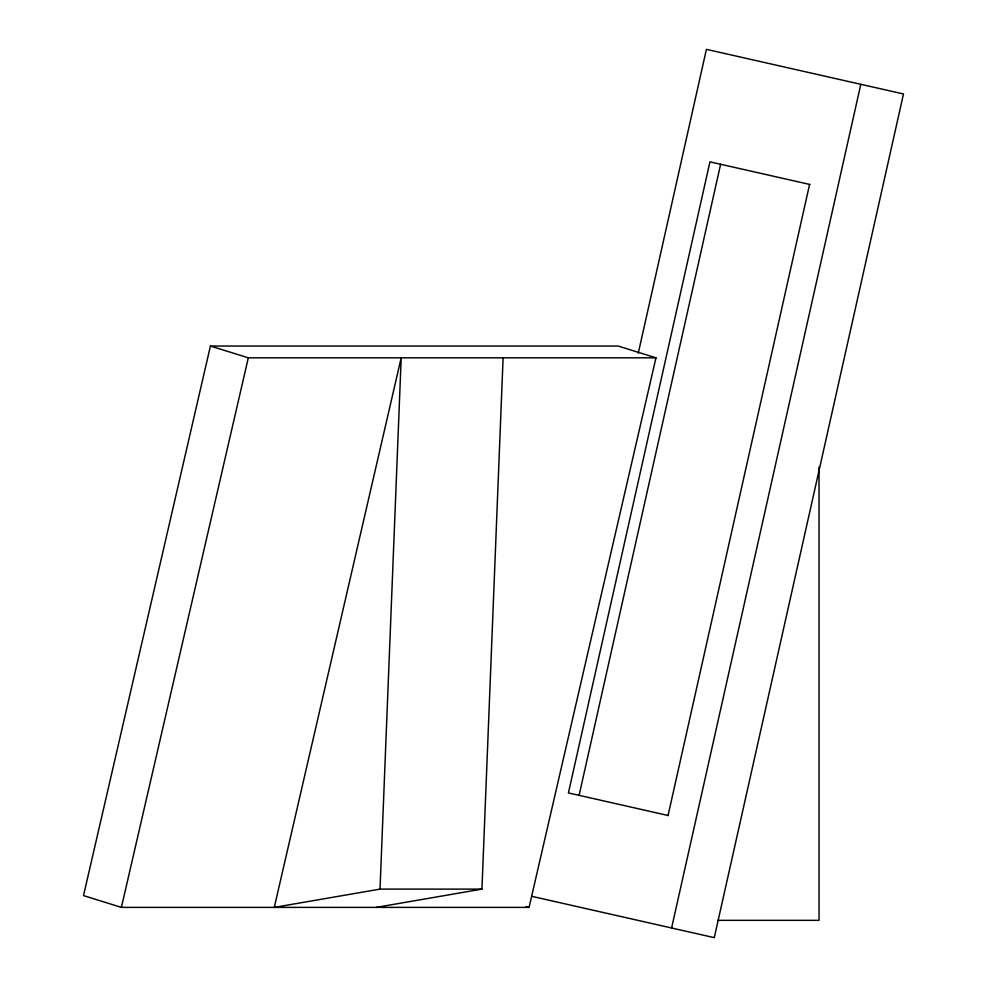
<?xml version="1.0" encoding="UTF-8"?>
<svg xmlns="http://www.w3.org/2000/svg" width="987" height="987" viewBox="0 0 987 987"><rect width="100%" height="100%" fill="white"/><g stroke="black" fill="none" stroke-linecap="round" stroke-linejoin="round"><path stroke-width="1.48" d="M380.02 889.114L401.191 357.812L274.275 907.386L380.02 889.114L481.94 889.114L503.099 357.812M638.281 353.136L706.408 49.35L903.487 93.975L714.28 937.65L531.919 896.356M579.098 795.337L720.621 164.261M668.063 815.484L809.587 184.409M671.604 927.99L860.8 84.314M210.428 346.03L83.513 895.604L121.401 907.386L529.069 907.386L655.973 357.812L618.084 346.03L210.428 346.03L248.317 357.812L655.973 357.812M121.401 907.386L248.317 357.812M376.195 907.386L481.94 889.114M717.685 920.34L819.025 920.34L819.025 467.048M809.846 184.47L709.949 161.843L568.426 792.919L668.322 815.546M526.157 906.473L529.069 907.386"/></g></svg>
